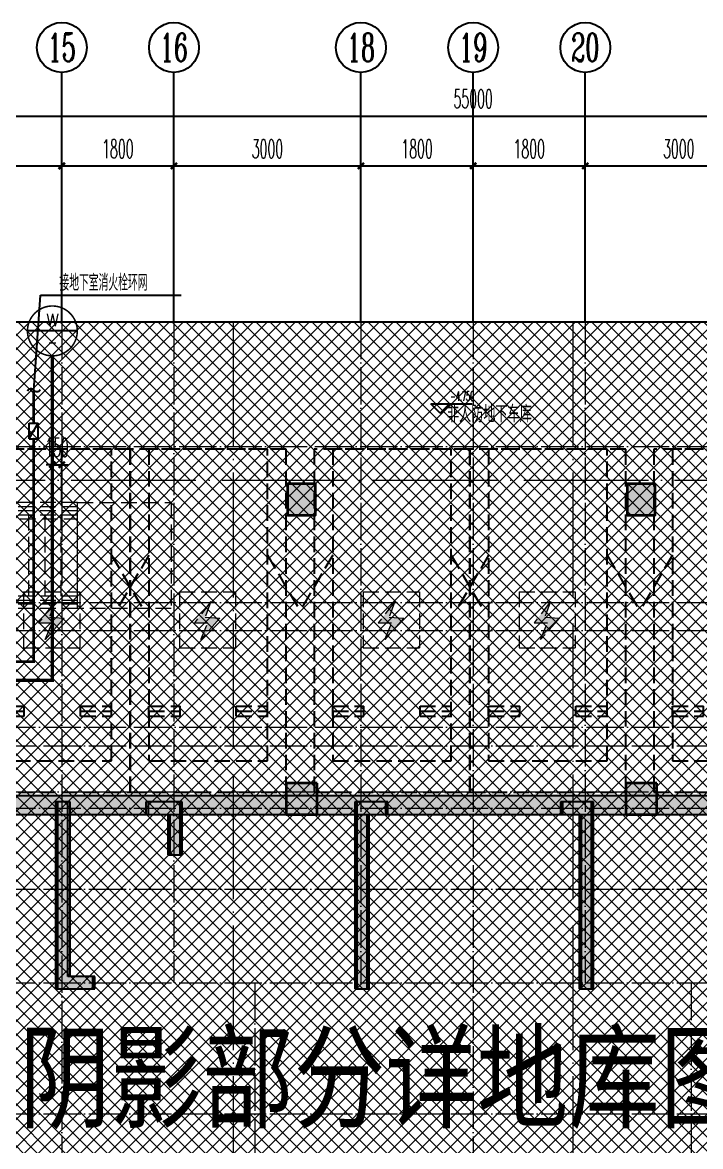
# Model space of a CAD drawing. Extents: x 27938 to 650306, y -92720 to 1524912.
# Drawn here: x 292286 to 303166, y 743904 to 761930 of the extents above; entities that cross this region are included whole.
import ezdxf
from ezdxf.enums import TextEntityAlignment as Align

# ---------------------------------------------------------------- set-up
doc = ezdxf.new("R2010")
doc.units = 0
doc.header["$LTSCALE"] = 1000
doc.header["$MEASUREMENT"] = 0
for name, pattern in [('#P_--_20B1_001_t3$0$DASH', [0.35, 0.25, -0.1]), ('5、6、7#楼参照$0$DASH', [0.35, 0.25, -0.1]), ('DASH', [0.35, 0.25, -0.1]), ('DOTE', [2.42, 2, -0.2, 0.02, -0.2])]:
    doc.linetypes.add(name, pattern=pattern)
for name, color, linetype, lineweight in [('AE-PARKING', 70, '5、6、7#楼参照$0$DASH', 13), ('DOTE', 19, 'DOTE', 9), ('PUB_HATCH', 8, 'Continuous', 9), ('STAIR', 2, 'Continuous', 18), ('填充', 251, 'Continuous', 5), ('砼柱', 2, 'Continuous', 35)]:
    doc.layers.add(name, color=color, linetype=linetype, lineweight=lineweight)
for name, color, linetype in [('AXIS', 3, 'Continuous'), ('AXIS_TEXT', 4, 'Continuous'), ('COLUMN', 9, 'Continuous'), ('DIM_ELEV', 3, 'Continuous'), ('DIM_雨水', 3, 'Continuous'), ('EQUIP_不分区消火栓', 7, 'Continuous'), ('HS-A-停车位（标准）', 9, 'Continuous'), ('HS-A-墙-砼', 41, 'Continuous'), ('PIPE-不分区消火栓', 1, 'X'), ('PIPE-压力废', 31, 'YF'), ('PUB_TEXT', 4, 'Continuous'), ('text', 7, 'Continuous'), ('TWT_DIM', 3, 'Continuous'), ('TWT_LEAD', 3, 'Continuous'), ('VALVE_不分区消火栓', 7, 'Continuous'), ('建-墙-填充', 8, 'Continuous')]:
    doc.layers.add(name, color=color, linetype=linetype)
doc.styles.add('_TCH_AXIS', font='COMPLEX', dxfattribs={"bigfont": 'GBCBIG'})
doc.styles.add('_TCH_DIM', font='SIMPLEX.shx', dxfattribs={"width": 0.6, "oblique": 10, "bigfont": 'hztxt.shx'})
doc.styles.add('_TCH_DIM_T3', font='SIMPLEX.shx', dxfattribs={"width": 0.494118, "bigfont": 'GBCBIG.shx'})
doc.styles.add('_TWT_CIRCLE', font='COMPLEX', dxfattribs={"width": 1.1, "height": 3.5, "bigfont": 'HZTXT'})
doc.styles.add('_TWT_SERIAL', font='simplex.shx', dxfattribs={"width": 0.6, "oblique": 10, "height": 3, "bigfont": 'aadri.shx'})
doc.styles.add('COMPLEX', font='COMPLEX')
doc.styles.get("Standard").update_dxf_attribs({"font": 'gbenor.shx', "bigfont": 'gbcbig.shx'})
doc.styles.add('黑体', font='simhei.ttf')
doc.linetypes.add('X', pattern='A,3,-0.2,["X",Standard,S=0.25,R=0,X=-0.1,Y=-0.115],-0.25', length=3.45)
doc.linetypes.add('YF', pattern='A,3,-0.2,["YF",Standard,S=0.25,R=0,X=-0.1,Y=-0.115],-0.35', length=3.55)
doc.dimstyles.new('_TCH_ARCH&&100', dxfattribs={"dimtxt": 297.5, "dimasz": 100, "dimexe": 250, "dimexo": 300, "dimgap": 126.25, "dimtad": 1, "dimdec": 0, "dimzin": 0, "dimdsep": 46, "dimtxsty": '_TCH_DIM_T3', "dimblk": 'ARCHTICK', "dimcen": 0.09, "dimclrt": 4, "dimazin": 2, "dimtfac": 1, "dimtdec": 0, "dimtix": 1, "dimtmove": 2, "dimatfit": 3, "dimfxl": 1, "dimtolj": 1, "dimtzin": 0, "dimarcsym": 0})
doc.dimstyles.new('_TWT_ARCH&&100', dxfattribs={"dimtxt": 297.5, "dimasz": 100, "dimexe": 250, "dimexo": 300, "dimgap": 126.25, "dimtad": 1, "dimdec": 0, "dimzin": 0, "dimdsep": 46, "dimtxsty": '_TCH_DIM_T3', "dimblk": 'ARCHTICK', "dimcen": 0.09, "dimclrt": 7, "dimazin": 2, "dimtfac": 1, "dimtdec": 0, "dimtix": 1, "dimtmove": 2, "dimatfit": 3, "dimfxl": 1, "dimtolj": 1, "dimtzin": 0, "dimarcsym": 0})

# ---------------------------------------------------------------- blocks, each defined once
blk = doc.blocks.new('GDRDADWDAD')
at = {"layer": 'DOTE', "linetype": 'DOTE', "ltscale": 0.3}
for p, q in [((292917, 690157), (292917, 671157)), ((294717, 690157), (294717, 679557)), ((297717, 690157), (297717, 679557)), ((299517, 690157), (299517, 671157)), ((301317, 690157), (301317, 679557)), ((270117, 688157), (328917, 688157)), ((270117, 685657), (328917, 685657)), ((270117, 685207), (328917, 685207)), ((270117, 683657), (328917, 683657)), ((270117, 683357), (328917, 683357)), ((270117, 682357), (328917, 682357)), ((270117, 681057), (328917, 681057)), ((270117, 679557), (328917, 679557)), ((296017, 679557), (296017, 671157)), ((303017, 679557), (303017, 671157)), ((270117, 677457), (328917, 677457))]:
    blk.add_line(p, q, dxfattribs=at)
blk = doc.blocks.new('gdfgdgdgr')
at = {"layer": 'PUB_HATCH'}
for points in [[(497977, 529314), (497977, 526314), (498577, 526314), (498577, 526514), (498177, 526514), (498177, 529114), (498177, 529114), (498177, 529314)], [(499428, 529114), (499778, 529114), (499778, 528464), (499978, 528464), (499978, 529314), (499428, 529314)], [(503277, 529114), (503277, 529314), (502778, 529314), (502778, 526314), (502978, 526314), (502978, 529114)], [(506078, 529114), (506378, 529114), (506378, 526314), (506578, 526314), (506578, 529314), (506078, 529314)]]:
    blk.add_hatch(color=256, dxfattribs=at).paths.add_polyline_path(points)
at = {"layer": 'COLUMN', "color": 8}
for p, q in [((497977, 529314), (497977, 526314)), ((498177, 529314), (497977, 529314)), ((498177, 529114), (498177, 529314)), ((499978, 529314), (499428, 529314)), ((499428, 529314), (499428, 529114)), ((499978, 528464), (499978, 529314)), ((503277, 529314), (502778, 529314)), ((502778, 529314), (502778, 526314)), ((503277, 529114), (503277, 529314)), ((506578, 529314), (506078, 529314)), ((506078, 529314), (506078, 529114)), ((506578, 526314), (506578, 529314)), ((498177, 526514), (498177, 529114)), ((498177, 529114), (498177, 529114)), ((499428, 529114), (499778, 529114)), ((499778, 529114), (499778, 528464)), ((502978, 526314), (502978, 529114)), ((502978, 529114), (503277, 529114)), ((506078, 529114), (506378, 529114)), ((506378, 529114), (506378, 526314)), ((499778, 528464), (499978, 528464)), ((498577, 526514), (498177, 526514)), ((498577, 526314), (498577, 526514)), ((497977, 526314), (498577, 526314)), ((502778, 526314), (502978, 526314)), ((506378, 526314), (506578, 526314))]:
    blk.add_line(p, q, dxfattribs=at)
blk = doc.blocks.new('A$C47B31F67')
at = {"layer": '填充'}
h = blk.add_hatch(dxfattribs=at)
h.set_pattern_fill('ANSI37', color=8, scale=100, style=0)
h.set_pattern_definition([(45, (0, 0), (-112.2532, 112.2532), []), (135, (0, 0), (-112.2532, -112.2532), [])])
h.paths.add_polyline_path([(127448, -31360), (127448, -32860), (129998, -32860), (129998, -35060), (129998, -35060), (129998, -36060), (133248, -36060), (133248, -40760), (127398, -40760), (127398, -41360), (124498, -41360), (124498, -39259), (124448, -39260), (124448, -36060), (124448, -36059), (124448, -31360)], flags=16)
h.paths.add_polyline_path([(97048, -31360), (97048, -32860), (94548, -32860), (94548, -35060), (97048, -35060), (97048, -37460), (91248, -37460), (91248, -40760), (97098, -40760), (97098, -41360), (99998, -41360), (99998, -39259), (100148, -39260), (100148, -36060), (100048, -36059), (100048, -31360)], flags=16)
h.paths.add_polyline_path([(82848, -28460), (141648, -28460), (141648, -47460), (82848, -47460)])
blk = doc.blocks.new('A$C25A378E3')
at = {"layer": 'HS-A-停车位（标准）', "linetype": 'DASH'}
for p, q in [((300, 4280), (800, 4280)), ((300, 4280), (300, 4120)), ((300, 4200), (800, 4200)), ((800, 4280), (800, 4120)), ((1700, 4280), (2200, 4280)), ((1700, 4280), (1700, 4120)), ((1700, 4200), (2200, 4200)), ((2200, 4280), (2200, 4120)), ((300, 4120), (800, 4120)), ((1700, 4120), (2200, 4120)), ((300, 1700), (-200, 2550)), ((2200, 1700), (2700, 2550))]:
    blk.add_line(p, q, dxfattribs=at)
for points in [[(0, 5500), (2500, 5500), (2500, 0), (0, 0)], [(300, 5000), (2200, 5000), (2200, 0), (300, 0)]]:
    blk.add_lwpolyline(points, close=True, dxfattribs=at)
blk = doc.blocks.new('充电车位')
at = {"layer": 'AE-PARKING', "linetype": 'ByBlock'}
h = blk.add_hatch(color=1, dxfattribs=at)
h.dxf.hatch_style = 1
h.paths.add_polyline_path([(-1007586, -1042638), (-1007474, -1042375), (-1007689, -1042375), (-1007425, -1042030), (-1007515, -1042282), (-1007279, -1042298)])
at = {"layer": 'AE-PARKING', "color": 1}
for p, q in [((-1007929, -1041873), (-1007029, -1041873)), ((-1007929, -1041873), (-1007929, -1042773)), ((-1007029, -1041873), (-1007029, -1042773)), ((-1007929, -1042773), (-1007029, -1042773))]:
    blk.add_line(p, q, dxfattribs=at)
at = {"layer": 'AE-PARKING', "color": 1, "linetype": 'ByBlock'}
for p, q in [((-1007425, -1042030), (-1007689, -1042375)), ((-1007425, -1042030), (-1007515, -1042282)), ((-1007689, -1042375), (-1007474, -1042375)), ((-1007279, -1042298), (-1007586, -1042638)), ((-1007586, -1042638), (-1007474, -1042375)), ((-1007515, -1042282), (-1007279, -1042298))]:
    blk.add_line(p, q, dxfattribs=at)
blk = doc.blocks.new('DFBFBFBGF')
at = {"layer": 'STAIR', "color": 246, "linetype": '#P_--_20B1_001_t3$0$DASH'}
for p, q in [((293136, 754230), (287317, 754230)), ((293136, 754030), (293136, 754230)), ((293136, 754160), (287317, 754160)), ((293136, 754100), (287317, 754100)), ((293136, 754030), (287317, 754030)), ((293136, 754030), (288716, 754030)), ((288716, 752730), (288716, 754030)), ((288716, 753970), (293136, 753970)), ((288976, 752730), (288976, 754030)), ((289236, 752730), (289236, 754030)), ((289496, 752730), (289496, 754030)), ((289756, 752730), (289756, 754030)), ((290016, 752730), (290016, 754030)), ((290276, 752730), (290276, 754030)), ((290536, 752730), (290536, 754030)), ((290796, 752730), (290796, 754030)), ((291056, 752730), (291056, 754030)), ((291316, 752730), (291316, 754030)), ((291576, 752730), (291576, 754030)), ((291836, 752730), (291836, 754030)), ((292096, 752730), (292096, 754030)), ((292356, 752730), (292356, 754030)), ((292616, 752730), (292616, 754030)), ((292876, 752730), (292876, 754030)), ((293136, 752730), (293136, 754030)), ((293136, 752730), (287317, 752730)), ((293136, 752660), (287317, 752660)), ((293136, 752600), (287317, 752600)), ((293136, 752730), (288716, 752730)), ((293136, 752530), (293136, 752730)), ((293136, 752530), (287317, 752530))]:
    blk.add_line(p, q, dxfattribs=at)
blk.add_lwpolyline([(293136, 754230), (294636, 754230), (294636, 752530), (293136, 752530)], close=True, dxfattribs=at)
blk = doc.blocks.new('_ArchTick')
at = {"color": 0, "linetype": 'ByBlock', "const_width": 0.4}
blk.add_lwpolyline([(-0.5, -0.5), (0.5, 0.5)], dxfattribs=at)
blk = doc.blocks.new('*D224')
at = {"layer": 'Defpoints', "color": 0}
for p in [(292917, 754838), (292766, 753880), (292917, 753880)]:
    blk.add_point(p, dxfattribs=at)
at = {"layer": 'TWT_DIM', "color": 0, "lineweight": -2}
for p, q in [((292766, 754180), (292766, 755088)), ((292917, 754180), (292917, 755088)), ((292766, 754838), (292666, 754838)), ((292766, 754838), (292917, 754838)), ((292917, 754838), (293017, 754838))]:
    blk.add_line(p, q, dxfattribs=at)
at = {"layer": 'TWT_DIM', "color": 0, "lineweight": -2, "xscale": 100, "yscale": 100, "zscale": 100}
for p, rotation in [((292766, 754838), 0.001725581654765662), ((292917, 754838), 180.0017255816548)]:
    blk.add_blockref('_ArchTick', p, dxfattribs=dict(at, rotation=rotation))
at = {"layer": 'TWT_DIM', "color": 7, "insert": (292841, 755113), "char_height": 297.5, "attachment_point": 5, "rotation": 0.0017, "style": '_TCH_DIM_T3'}
blk.add_mtext('\\A1;150', dxfattribs=at)
blk = doc.blocks.new('*D622')
at = {"layer": 'AXIS', "color": 0, "lineweight": -2}
for p, q in [((301317, 757430), (301317, 759880)), ((304317, 757430), (304317, 759880)), ((301317, 759630), (304317, 759630))]:
    blk.add_line(p, q, dxfattribs=at)
at = {"layer": 'Defpoints', "color": 0}
for p in [(304317, 759630), (301317, 757130), (304317, 757130)]:
    blk.add_point(p, dxfattribs=at)
at = {"layer": 'AXIS', "color": 0, "lineweight": -2, "xscale": 100, "yscale": 100, "zscale": 100, "rotation": 180}
blk.add_blockref('_ArchTick', (301317, 759630), dxfattribs=at)
at = {"layer": 'AXIS', "color": 0, "lineweight": -2, "xscale": 100, "yscale": 100, "zscale": 100}
blk.add_blockref('_ArchTick', (304317, 759630), dxfattribs=at)
at = {"layer": 'AXIS', "color": 4, "insert": (302817, 759905), "char_height": 297.5, "attachment_point": 5, "style": '_TCH_DIM_T3'}
blk.add_mtext('\\A1;3000', dxfattribs=at)
blk = doc.blocks.new('*D623')
at = {"layer": 'AXIS', "color": 0, "lineweight": -2}
for p, q in [((299517, 757430), (299517, 759880)), ((301317, 757430), (301317, 759880)), ((299517, 759630), (301317, 759630))]:
    blk.add_line(p, q, dxfattribs=at)
at = {"layer": 'Defpoints', "color": 0}
for p in [(301317, 759630), (299517, 757130), (301317, 757130)]:
    blk.add_point(p, dxfattribs=at)
at = {"layer": 'AXIS', "color": 0, "lineweight": -2, "xscale": 100, "yscale": 100, "zscale": 100, "rotation": 180}
blk.add_blockref('_ArchTick', (299517, 759630), dxfattribs=at)
at = {"layer": 'AXIS', "color": 0, "lineweight": -2, "xscale": 100, "yscale": 100, "zscale": 100}
blk.add_blockref('_ArchTick', (301317, 759630), dxfattribs=at)
at = {"layer": 'AXIS', "color": 4, "insert": (300417, 759905), "char_height": 297.5, "attachment_point": 5, "style": '_TCH_DIM_T3'}
blk.add_mtext('\\A1;1800', dxfattribs=at)
blk = doc.blocks.new('*D672')
at = {"layer": 'AXIS', "color": 0, "lineweight": -2}
for p, q in [((289717, 757430), (289717, 759880)), ((292917, 757430), (292917, 759880)), ((289717, 759630), (292917, 759630))]:
    blk.add_line(p, q, dxfattribs=at)
at = {"layer": 'Defpoints', "color": 0}
for p in [(292917, 759630), (289717, 757130), (292917, 757130)]:
    blk.add_point(p, dxfattribs=at)
at = {"layer": 'AXIS', "color": 0, "lineweight": -2, "xscale": 100, "yscale": 100, "zscale": 100, "rotation": 180}
blk.add_blockref('_ArchTick', (289717, 759630), dxfattribs=at)
at = {"layer": 'AXIS', "color": 0, "lineweight": -2, "xscale": 100, "yscale": 100, "zscale": 100}
blk.add_blockref('_ArchTick', (292917, 759630), dxfattribs=at)
at = {"layer": 'AXIS', "color": 4, "insert": (291317, 759905), "char_height": 297.5, "attachment_point": 5, "style": '_TCH_DIM_T3'}
blk.add_mtext('\\A1;3200', dxfattribs=at)
blk = doc.blocks.new('*D673')
at = {"layer": 'AXIS', "color": 0, "lineweight": -2}
for p, q in [((292917, 757430), (292917, 759880)), ((294717, 757430), (294717, 759880)), ((292917, 759630), (294717, 759630))]:
    blk.add_line(p, q, dxfattribs=at)
at = {"layer": 'Defpoints', "color": 0}
for p in [(294717, 759630), (292917, 757130), (294717, 757130)]:
    blk.add_point(p, dxfattribs=at)
at = {"layer": 'AXIS', "color": 0, "lineweight": -2, "xscale": 100, "yscale": 100, "zscale": 100, "rotation": 180}
blk.add_blockref('_ArchTick', (292917, 759630), dxfattribs=at)
at = {"layer": 'AXIS', "color": 0, "lineweight": -2, "xscale": 100, "yscale": 100, "zscale": 100}
blk.add_blockref('_ArchTick', (294717, 759630), dxfattribs=at)
at = {"layer": 'AXIS', "color": 4, "insert": (293817, 759905), "char_height": 297.5, "attachment_point": 5, "style": '_TCH_DIM_T3'}
blk.add_mtext('\\A1;1800', dxfattribs=at)
blk = doc.blocks.new('*D674')
at = {"layer": 'AXIS', "color": 0, "lineweight": -2}
for p, q in [((294717, 757430), (294717, 759880)), ((297717, 757430), (297717, 759880)), ((294717, 759630), (297717, 759630))]:
    blk.add_line(p, q, dxfattribs=at)
at = {"layer": 'Defpoints', "color": 0}
for p in [(297717, 759630), (294717, 757130), (297717, 757130)]:
    blk.add_point(p, dxfattribs=at)
at = {"layer": 'AXIS', "color": 0, "lineweight": -2, "xscale": 100, "yscale": 100, "zscale": 100, "rotation": 180}
blk.add_blockref('_ArchTick', (294717, 759630), dxfattribs=at)
at = {"layer": 'AXIS', "color": 0, "lineweight": -2, "xscale": 100, "yscale": 100, "zscale": 100}
blk.add_blockref('_ArchTick', (297717, 759630), dxfattribs=at)
at = {"layer": 'AXIS', "color": 4, "insert": (296217, 759905), "char_height": 297.5, "attachment_point": 5, "style": '_TCH_DIM_T3'}
blk.add_mtext('\\A1;3000', dxfattribs=at)
blk = doc.blocks.new('*D675')
at = {"layer": 'AXIS', "color": 0, "lineweight": -2}
for p, q in [((297717, 757430), (297717, 759880)), ((299517, 757430), (299517, 759880)), ((297717, 759630), (299517, 759630))]:
    blk.add_line(p, q, dxfattribs=at)
at = {"layer": 'Defpoints', "color": 0}
for p in [(299517, 759630), (297717, 757130), (299517, 757130)]:
    blk.add_point(p, dxfattribs=at)
at = {"layer": 'AXIS', "color": 0, "lineweight": -2, "xscale": 100, "yscale": 100, "zscale": 100, "rotation": 180}
blk.add_blockref('_ArchTick', (297717, 759630), dxfattribs=at)
at = {"layer": 'AXIS', "color": 0, "lineweight": -2, "xscale": 100, "yscale": 100, "zscale": 100}
blk.add_blockref('_ArchTick', (299517, 759630), dxfattribs=at)
at = {"layer": 'AXIS', "color": 4, "insert": (298617, 759905), "char_height": 297.5, "attachment_point": 5, "style": '_TCH_DIM_T3'}
blk.add_mtext('\\A1;1800', dxfattribs=at)
blk = doc.blocks.new('*D676')
at = {"layer": 'AXIS', "color": 0, "lineweight": -2}
for p, q in [((272017, 757430), (272017, 760680)), ((327017, 757430), (327017, 760680)), ((272017, 760430), (327017, 760430))]:
    blk.add_line(p, q, dxfattribs=at)
at = {"layer": 'Defpoints', "color": 0}
for p in [(327017, 760430), (272017, 757130), (327017, 757130)]:
    blk.add_point(p, dxfattribs=at)
at = {"layer": 'AXIS', "color": 0, "lineweight": -2, "xscale": 100, "yscale": 100, "zscale": 100, "rotation": 180}
blk.add_blockref('_ArchTick', (272017, 760430), dxfattribs=at)
at = {"layer": 'AXIS', "color": 0, "lineweight": -2, "xscale": 100, "yscale": 100, "zscale": 100}
blk.add_blockref('_ArchTick', (327017, 760430), dxfattribs=at)
at = {"layer": 'AXIS', "color": 4, "insert": (299517, 760705), "char_height": 297.5, "attachment_point": 5, "style": '_TCH_DIM_T3'}
blk.add_mtext('\\A1;55000', dxfattribs=at)
blk = doc.blocks.new('_AXISO')
blk.add_circle((0, 0), 0.5)
at = {"layer": 'AXIS_TEXT', "style": 'COMPLEX', "width": 1.041667}
blk.add_attdef('A', text='', height=0.56, dxfattribs=at).set_placement((-0.25, -0.28), (0.25, -0.28), align=Align.FIT)
blk = doc.blocks.new('$TwtSys$00000132')
at = {"elevation": 0}
blk.add_lwpolyline([(7, -101, -0.575183), (0, 0, 0.604745), (-11, 101, 16.924828)], format="xyb", dxfattribs=at)
blk = doc.blocks.new('$VALVE$00000316')
for p, q in [((-125, 72), (125, -72)), ((-125, 72), (-125, -72)), ((-125, 72), (125, 72)), ((125, 72), (125, -72)), ((-125, -72), (125, -72))]:
    blk.add_line(p, q)
at = {"const_width": 21.1}
blk.add_lwpolyline([(-11, 0, 1), (11, 0, 1)], format="xyb", close=True, dxfattribs=at)
for p in [(-125, 0), (125, 0)]:
    blk.add_point(p)
at = {"color": 7, "flags": 9}
for tag in ['XSIZE', 'YSIZE']:
    blk.add_attdef(tag, (0, 0), '', height=0.5, dxfattribs=at)

msp = doc.modelspace()

# ---------------------------------------------------------------- hatches: boundary and pattern name
at = {"layer": 'PIPE-不分区消火栓'}
for points in [[(292466.6, 751679.9), (292466.6, 751657.4), (292489.1, 751657.4)], [(292466.6, 751679.9), (292489.1, 751679.9), (292489.1, 751657.4)]]:
    msp.add_hatch(color=256, dxfattribs=at).paths.add_polyline_path(points)
at = {"layer": 'PIPE-压力废'}
for points in [[(292766.6, 751379.9), (292794.1, 751379.9), (292794.1, 751352.4)], [(292766.6, 751379.9), (292766.6, 751352.4), (292794.1, 751352.4)]]:
    msp.add_hatch(color=256, dxfattribs=at).paths.add_polyline_path(points)
at = {"layer": 'PUB_HATCH'}
for points in [[(296989.7, 754530.3), (296539.7, 754530.3), (296539.7, 754030.3), (296989.7, 754030.3)], [(302439.7, 754530.3), (301989.7, 754530.3), (301989.7, 754030.3), (302439.7, 754030.3)], [(297014.7, 749730.3), (296514.7, 749730.3), (296514.7, 749230.3), (297014.7, 749230.3)], [(302464.7, 749730.3), (301964.7, 749730.3), (301964.7, 749230.3), (302464.7, 749230.3)]]:
    msp.add_hatch(color=8, dxfattribs=at).paths.add_polyline_path(points)
at = {"layer": '建-墙-填充'}
msp.add_hatch(color=256, dxfattribs=at).paths.add_polyline_path([(287150.2, 749530.3), (287450.2, 749230.3), (305950.3, 749230.3), (306250.3, 749530.3)])

# ---------------------------------------------------------------- linework, layer by layer
at = {"color": 3}
msp.add_lwpolyline([(270116.6, 757129.9), (328916.6, 757129.9), (328916.6, 738129.9), (270116.6, 738129.9)], close=True, dxfattribs=at)
at = {"color": 8}
msp.add_lwpolyline([(270149.8, 757130.3), (328949.8, 757130.3), (328949.8, 738130.3), (270149.8, 738130.3)], close=True, dxfattribs=at)
at = {"layer": 'AXIS'}
for p, q in [((292916.6, 757129.9), (292916.6, 761129.9)), ((294716.6, 757129.9), (294716.6, 761129.9)), ((297716.6, 757129.9), (297716.6, 761129.9)), ((299516.6, 757129.9), (299516.6, 761129.9)), ((301316.6, 757129.9), (301316.6, 761129.9))]:
    msp.add_line(p, q, dxfattribs=at)
at = {"layer": 'DIM_ELEV', "color": 8}
for p, q in [((298989.2, 755664.1), (298839.2, 755814.1)), ((298839.2, 755814.1), (299504.1, 755814.1)), ((298989.2, 755664.1), (299139.2, 755814.1))]:
    msp.add_line(p, q, dxfattribs=at)
at = {"layer": 'DIM_雨水'}
msp.add_line((293166.3, 756983.5), (292366.3, 756983.5), dxfattribs=at)
at = {"layer": 'DIM_雨水', "const_width": 25}
msp.add_lwpolyline([(293166.3, 756983.5, 1), (292366.3, 756983.5, 1)], format="xyb", close=True, dxfattribs=at)
at = {"layer": 'DOTE', "color": 5}
for p, q in [((295664.7, 757130.3), (295664.7, 738130.3)), ((301114.7, 757130.3), (301114.7, 738130.3)), ((328949.8, 754586.9), (270149.8, 754586.9)), ((328949.8, 749586.9), (270149.8, 749586.9))]:
    msp.add_line(p, q, dxfattribs=at)
at = {"layer": 'HS-A-墙-砼', "color": 8}
for p, q in [((287150.2, 749530.3), (306250.3, 749530.3)), ((287450.2, 749230.3), (305950.3, 749230.3))]:
    msp.add_line(p, q, dxfattribs=at)
at = {"layer": 'PIPE-不分区消火栓', "const_width": 45}
for points in [[(292466.6, 755505.1), (292466.6, 756030.3)], [(292466.6, 751679.9), (292466.6, 755255.5)], [(292466.6, 751679.9), (287416.6, 751679.9)]]:
    msp.add_lwpolyline(points, dxfattribs=at)
at = {"layer": 'PIPE-压力废', "const_width": 55}
for points in [[(292766.3, 753880.3), (292766.3, 756583.5)], [(292766.6, 751379.9), (292766.3, 753880.3)], [(286999.8, 751379.9), (292766.6, 751379.9)]]:
    msp.add_lwpolyline(points, dxfattribs=at)
at = {"layer": 'PUB_HATCH', "color": 8}
for points in [[(296989.7, 754530.3), (296539.7, 754530.3), (296539.7, 754030.3), (296989.7, 754030.3)], [(302439.7, 754530.3), (301989.7, 754530.3), (301989.7, 754030.3), (302439.7, 754030.3)], [(297014.7, 749730.3), (296514.7, 749730.3), (296514.7, 749230.3), (297014.7, 749230.3)], [(302464.7, 749730.3), (301964.7, 749730.3), (301964.7, 749230.3), (302464.7, 749230.3)]]:
    msp.add_lwpolyline(points, close=True, dxfattribs=at)
at = {"layer": 'TWT_LEAD'}
for p, q in [((292466.6, 756030.3), (292573.5, 757557)), ((292466.6, 756030.3), (292573.5, 757557)), ((292573.5, 757557), (294832.6, 757557))]:
    msp.add_line(p, q, dxfattribs=at)
at = {"layer": '砼柱', "color": 8, "lineweight": 35}
for points in [[(296989.7, 754530.3), (296539.7, 754530.3), (296539.7, 754030.3), (296989.7, 754030.3)], [(302439.7, 754530.3), (301989.7, 754530.3), (301989.7, 754030.3), (302439.7, 754030.3)], [(297014.7, 749730.3), (296514.7, 749730.3), (296514.7, 749230.3), (297014.7, 749230.3)], [(302464.7, 749730.3), (301964.7, 749730.3), (301964.7, 749230.3), (302464.7, 749230.3)]]:
    msp.add_lwpolyline(points, close=True, dxfattribs=at)

# ---------------------------------------------------------------- block references
for name, p in [('GDRDADWDAD', (0, 66972.7)), ('gdfgdgdgr', (-205160.8, 220116))]:
    msp.add_blockref(name, p)
at = {"color": 8}
for name, p in [('A$C47B31F67', (187302.1, 785589.9)), ('DFBFBFBGF', (33.6, 0.4)), ('gdfgdgdgr', (-205127.6, 220116.5))]:
    msp.add_blockref(name, p, dxfattribs=at)
at = {"layer": 'AE-PARKING', "color": 8, "rotation": 359.9974937272497}
for p in [(1300279.4, 1794630.4), (1302779.4, 1794630.4), (1305729.4, 1794630.4), (1308229.4, 1794630.4)]:
    msp.add_blockref('充电车位', p, dxfattribs=at)
at = {"layer": 'AXIS'}
ref = msp.add_blockref('_AXISO', (292916.6, 761529.9), dxfattribs=dict(at, xscale=800, yscale=800, zscale=800))
ref.add_attrib('A', '15', dxfattribs={"layer": 'AXIS_TEXT', "height": 452.55, "style": '_TCH_AXIS', "width": 0.724138}).set_placement((292690.3, 761303.6), (293142.9, 761303.6), align=Align.FIT)
ref = msp.add_blockref('_AXISO', (294716.6, 761529.9), dxfattribs=dict(at, xscale=800, yscale=800, zscale=800))
ref.add_attrib('A', '16', dxfattribs={"layer": 'AXIS_TEXT', "height": 452.55, "style": '_TCH_AXIS', "width": 0.724138}).set_placement((294490.3, 761303.6), (294942.9, 761303.6), align=Align.FIT)
ref = msp.add_blockref('_AXISO', (297716.6, 761529.9), dxfattribs=dict(at, xscale=800, yscale=800, zscale=800))
ref.add_attrib('A', '18', dxfattribs={"layer": 'AXIS_TEXT', "height": 452.55, "style": '_TCH_AXIS', "width": 0.724138}).set_placement((297490.3, 761303.6), (297942.9, 761303.6), align=Align.FIT)
ref = msp.add_blockref('_AXISO', (299516.6, 761529.9), dxfattribs=dict(at, xscale=800, yscale=800, zscale=800))
ref.add_attrib('A', '19', dxfattribs={"layer": 'AXIS_TEXT', "height": 452.55, "style": '_TCH_AXIS', "width": 0.724138}).set_placement((299290.3, 761303.6), (299742.9, 761303.6), align=Align.FIT)
ref = msp.add_blockref('_AXISO', (301316.6, 761529.9), dxfattribs=dict(at, xscale=800, yscale=800, zscale=800))
ref.add_attrib('A', '20', dxfattribs={"layer": 'AXIS_TEXT', "height": 452.55, "style": '_TCH_AXIS', "width": 0.617647}).set_placement((301090.3, 761303.6), (301542.9, 761303.6), align=Align.FIT)
at = {"layer": 'EQUIP_不分区消火栓', "rotation": 90}
msp.add_blockref('$TwtSys$00000132', (292466.6, 756030.3), dxfattribs=at)
at = {"layer": 'HS-A-停车位（标准）', "color": 8, "linetype": 'DASH', "xscale": -1, "rotation": 179.9993559612105}
for p in [(291515.2, 755086.9), (294015.2, 755086.9), (296965.2, 755086.9), (299465.2, 755086.9), (302415.2, 755086.9)]:
    msp.add_blockref('A$C25A378E3', p, dxfattribs=at)
at = {"layer": 'VALVE_不分区消火栓', "rotation": 90}
msp.add_blockref('$VALVE$00000316', (292466.6, 755380.3), dxfattribs=at)

# ---------------------------------------------------------------- texts
at = {"layer": 'DIM_ELEV', "color": 8, "style": '_TCH_DIM', "width": 0.423529}
msp.add_text('-4.750', height=148.75, dxfattribs=at).set_placement((299152.1, 755864.1))
at = {"layer": 'DIM_雨水', "color": 7, "style": '_TWT_CIRCLE'}
msp.add_text('W', height=197, dxfattribs=at).set_placement((292663.1, 757059.3), (292869.5, 757059.3), align=Align.FIT)
at = {"layer": 'DIM_雨水', "color": 7, "style": '_TWT_CIRCLE', "width": 0.777778}
msp.add_text('-', height=207, dxfattribs=at).set_placement((292690.4, 756702.2), (292842.2, 756702.2), align=Align.FIT)
at = {"layer": 'PUB_TEXT', "color": 8}
msp.add_text('非人防地下车库', height=270.07, dxfattribs=at).set_placement((299097.1, 755517.6))
at = {"layer": 'text', "color": 2, "style": '黑体', "width": 0.8}
msp.add_text('阴影部分详地库图纸', height=1345.89, dxfattribs=at).set_placement((292233.4, 744340.6))
at = {"layer": 'TWT_LEAD', "color": 7, "style": '_TWT_SERIAL', "width": 0.6}
msp.add_text('接地下室消火栓环网', height=261.81, dxfattribs=at).set_placement((292879, 757627))

# ---------------------------------------------------------------- dimensions: what is measured, and where the dimension line sits
at = {"layer": 'AXIS'}
for p1, p2, distance, picture, middle in [((272016.6, 757129.9), (327016.6, 757129.9), 3300, '*D676', (299516.6, 760704.9)), ((289716.6, 757129.9), (292916.6, 757129.9), 2500, '*D672', (291316.6, 759904.9)), ((292916.6, 757129.9), (294716.6, 757129.9), 2500, '*D673', (293816.6, 759904.9)), ((294716.6, 757129.9), (297716.6, 757129.9), 2500, '*D674', (296216.6, 759904.9)), ((297716.6, 757129.9), (299516.6, 757129.9), 2500, '*D675', (298616.6, 759904.9)), ((299516.6, 757129.9), (301316.6, 757129.9), 2500, '*D623', (300416.6, 759904.9)), ((301316.6, 757129.9), (304316.6, 757129.9), 2500, '*D622', (302816.6, 759904.9))]:
    dim = msp.add_aligned_dim(p1=p1, p2=p2, distance=distance, dimstyle='_TCH_ARCH&&100', dxfattribs=at)
    dim.commit()
    dim.dimension.update_dxf_attribs({"geometry": picture, "text_midpoint": middle})
at = {"layer": 'TWT_DIM'}
dim = msp.add_aligned_dim(p1=(292766.3, 753880.3), p2=(292916.6, 753880.3), distance=957.6, dimstyle='_TWT_ARCH&&100', dxfattribs=at)
dim.commit()
dim.dimension.update_dxf_attribs({"geometry": '*D224', "text_midpoint": (292841.4, 755112.9)})

doc.saveas('drawing.dxf')
